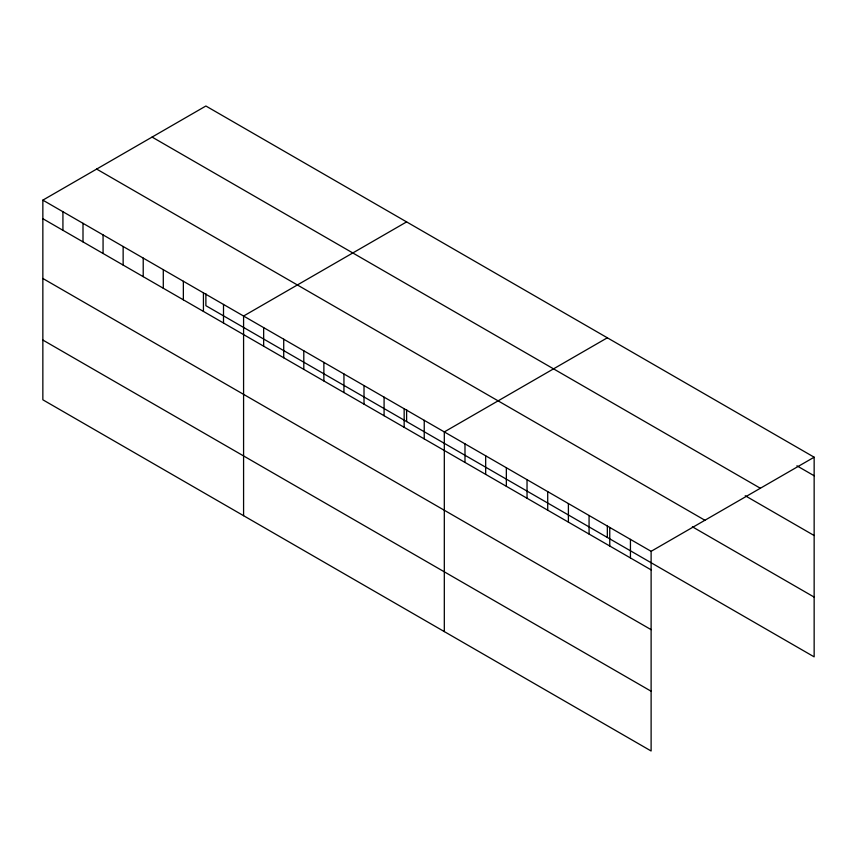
<?xml version="1.0" encoding="UTF-8"?>
<svg xmlns="http://www.w3.org/2000/svg" width="857" height="857" viewBox="0 0 857 857"><rect width="100%" height="100%" fill="white"/><g stroke="black" fill="none" stroke-linecap="round" stroke-linejoin="round"><path stroke-width="1.29" d="M42.85 200.142L651.116 551.319L651.116 750.989L42.85 399.801L42.85 200.142L205.884 106.011L814.15 457.199L814.15 656.858L205.884 305.681L205.884 293.726M406.614 221.899L243.581 316.029L243.581 515.7M607.334 337.797L444.312 431.917L444.312 631.588M651.116 551.319L814.15 457.199M796.914 465.812L814.15 475.764M152.085 137.077L760.352 488.254M745.215 495.721L814.15 535.529M96.648 169.075L704.915 520.263M692.36 526.787L814.15 597.093M42.85 218.706L651.116 569.884M42.85 278.471L651.116 629.649M42.85 340.047L651.116 691.224M630.441 539.374L630.441 557.95M609.756 527.441L609.756 546.005M607.334 525.502L607.334 537.457M589.07 515.496L589.07 534.072M568.395 503.562L568.395 522.127M547.709 491.618L547.709 510.183M527.034 479.674L527.034 498.249M506.348 467.74L506.348 486.305M485.673 455.795L485.673 474.371M464.987 443.862L464.987 462.426M424.236 420.326L424.236 438.902M406.614 409.614L406.614 421.569M404.161 408.735L404.161 427.311M384.086 397.155L384.086 415.72M364.011 385.564L364.011 404.129M343.946 373.973L343.946 392.538M323.871 362.382L323.871 380.958M303.796 350.792L303.796 369.367M283.721 339.211L283.721 357.776M263.656 327.62L263.656 346.185M223.506 304.439L223.506 323.014M203.43 292.848L203.43 311.423M183.355 281.257L183.355 299.832M163.291 269.676L163.291 288.241M143.215 258.086L143.215 276.65M123.14 246.495L123.14 265.059M103.065 234.904L103.065 253.479M83 223.313L83 241.888M62.925 211.733L62.925 230.297"/></g></svg>
